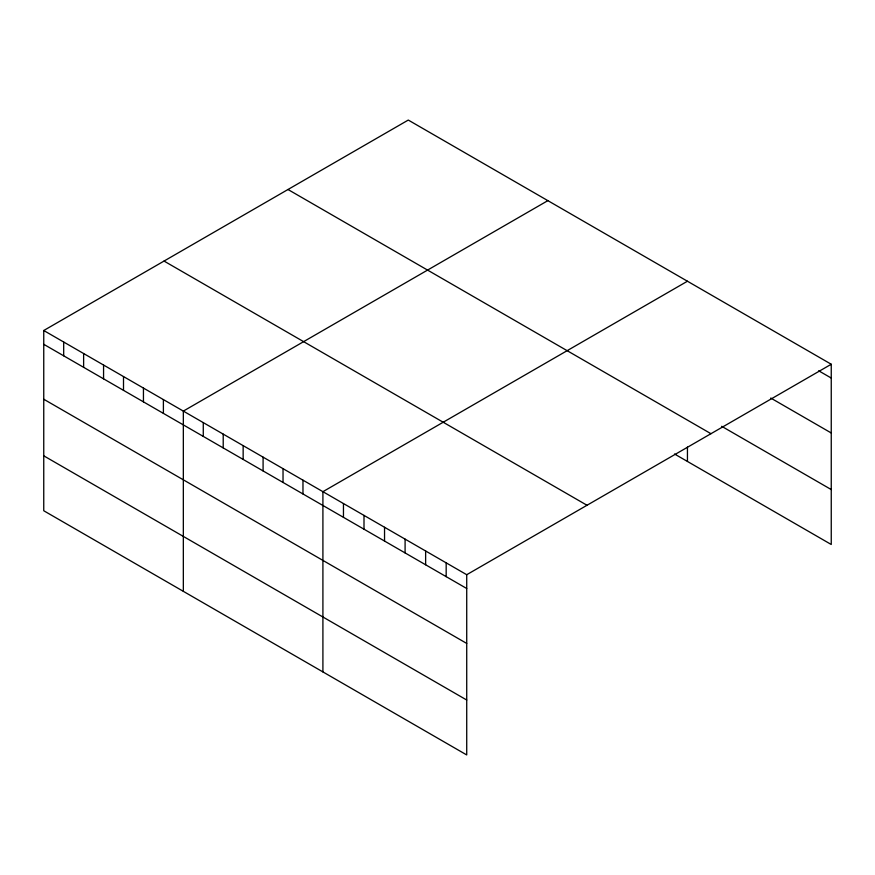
<?xml version="1.0" encoding="UTF-8"?>
<svg xmlns="http://www.w3.org/2000/svg" width="875" height="875" viewBox="0 0 875 875"><rect width="100%" height="100%" fill="white"/><g stroke="black" fill="none" stroke-linecap="round" stroke-linejoin="round"><path stroke-width="1.31" d="M43.75 330.509L466.725 574.711L466.725 754.939L43.75 510.748L43.75 330.509L408.275 120.061L831.25 364.252L831.25 544.491L674.538 454.005M547.859 200.637L183.334 411.097L183.334 591.325M687.444 281.225L322.908 491.684L322.908 671.913M466.725 574.711L831.25 364.252M818.694 370.792L831.25 378.044M770.755 398.048L831.25 432.972M721.678 426.3L831.25 489.562M287.984 189.503L710.959 433.705M164.041 261.067L587.016 505.269M43.75 344.302L466.725 588.503M43.75 399.23L466.725 643.431M43.75 455.82L466.725 700.022M687.444 447.07L687.444 461.453M446.173 562.855L446.173 576.647M425.633 550.987L425.633 564.78M405.092 539.131L405.092 552.923M384.541 527.275L384.541 541.056M364 515.408L364 529.2M343.459 503.552L343.459 517.333M302.969 480.178L302.969 493.959M283.03 468.661L283.03 482.453M263.091 457.155L263.091 470.936M243.152 445.637L243.152 459.43M223.213 434.12L223.213 447.912M203.273 422.614L203.273 436.406M163.395 399.591L163.395 413.383M143.445 388.073L143.445 401.866M123.506 376.567L123.506 390.348M103.567 365.05L103.567 378.842M83.628 353.544L83.628 367.325M63.689 342.027L63.689 355.819"/></g></svg>
